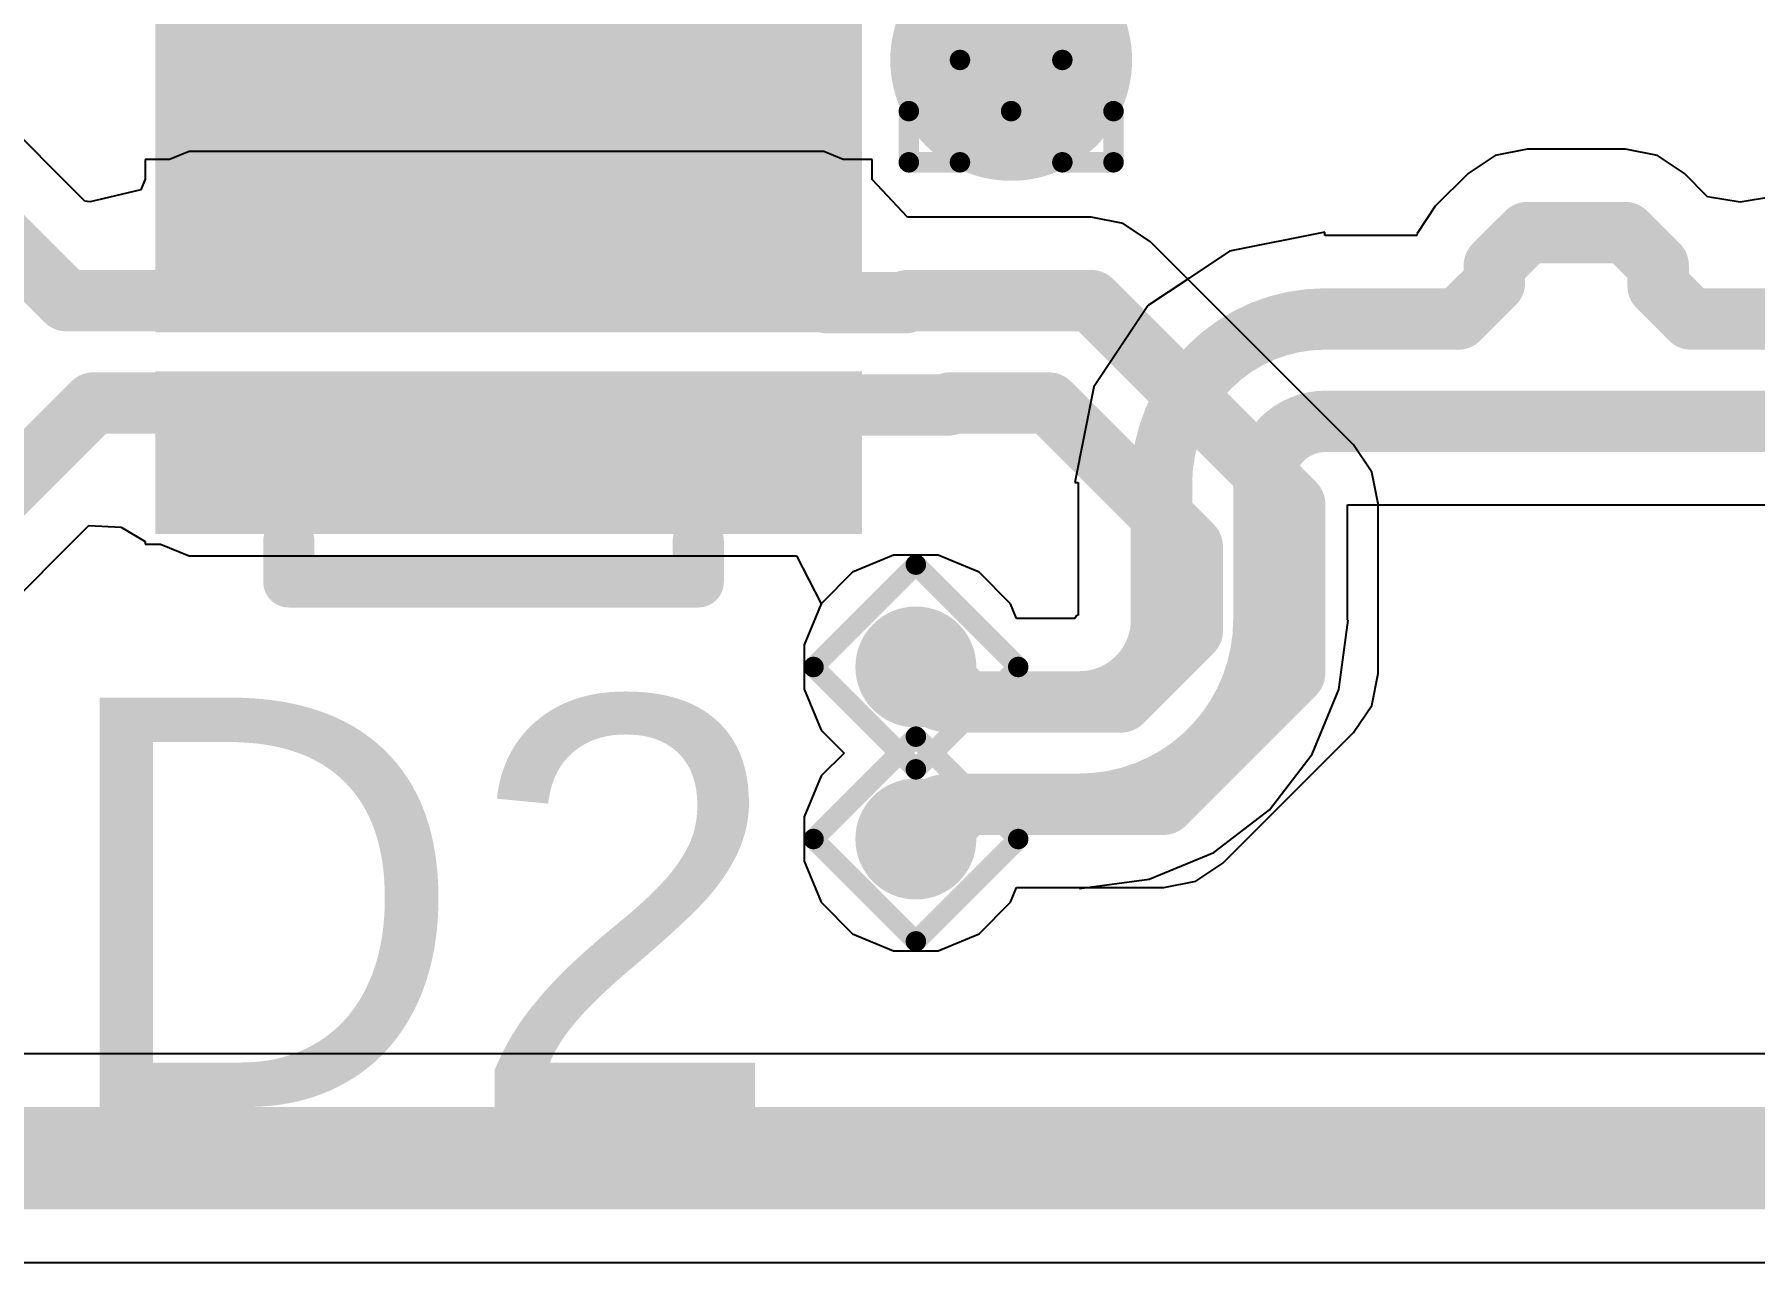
# Model space of a CAD drawing. Header units: inches. Extents: x -0.2 to 17.4, y -0.2 to 2.6.
# Drawn here: x 0.4709 to 0.6389, y 0.1428 to 0.2628 of the extents above; entities that cross this region are included whole.
import ezdxf

# ---------------------------------------------------------------- set-up
doc = ezdxf.new("R2010")
doc.units = ezdxf.units.IN
doc.header["$MEASUREMENT"] = 0
for name, color, linetype in [('Bottom Layer', 5, 'Continuous'), ('Drill Drawing', 1, 'Continuous'), ('Top Layer', 1, 'Continuous'), ('Top Overlay', 2, 'Continuous'), ('Top Paste', 8, 'Continuous'), ('Top Solder', 216, 'Continuous'), ('Via Holes', 16, 'Continuous')]:
    doc.layers.add(name, color=color, linetype=linetype)
doc.styles.add('Arial', font='', dxfattribs={"height": 0.2})
doc.styles.get('Arial').set_extended_font_data('Arial')

# ---------------------------------------------------------------- blocks, each defined once
blk = doc.blocks.new('AZ1045_04F_8')
at = {"layer": 'Top Layer'}
for points in [[(-0.03051, 0.04331), (-0.00394, 0.04331), (-0.00394, 0.03543), (-0.03051, 0.03543)], [(0.00394, 0.04331), (0.03051, 0.04331), (0.03051, 0.03543), (0.00394, 0.03543)], [(-0.03051, 0.02362), (-0.00394, 0.02362), (-0.00394, 0.01575), (-0.03051, 0.01575)], [(0.00394, 0.02362), (0.03051, 0.02362), (0.03051, 0.01575), (0.00394, 0.01575)], [(-0.03051, 0.00787), (0.03051, 0.00787), (0.03051, -0.00787), (-0.03051, -0.00787)], [(-0.03051, -0.01575), (-0.00394, -0.01575), (-0.00394, -0.02362), (-0.03051, -0.02362)], [(0.00394, -0.01575), (0.03051, -0.01575), (0.03051, -0.02362), (0.00394, -0.02362)], [(-0.03051, -0.03543), (-0.00394, -0.03543), (-0.00394, -0.04331), (-0.03051, -0.04331)], [(0.00394, -0.03543), (0.03051, -0.03543), (0.03051, -0.04331), (0.00394, -0.04331)], [(0.00394, -0.03543), (0.03051, -0.03543), (0.03051, -0.04331), (0.00394, -0.04331)]]:
    blk.add_hatch(color=1, dxfattribs=at).paths.add_polyline_path(points)
at = {"layer": 'Top Paste'}
for points in [[(-0.03051, 0.04331), (-0.00394, 0.04331), (-0.00394, 0.03543), (-0.03051, 0.03543)], [(0.00394, 0.04331), (0.03051, 0.04331), (0.03051, 0.03543), (0.00394, 0.03543)], [(-0.03051, 0.02362), (-0.00394, 0.02362), (-0.00394, 0.01575), (-0.03051, 0.01575)], [(0.00394, 0.02362), (0.03051, 0.02362), (0.03051, 0.01575), (0.00394, 0.01575)], [(-0.03051, 0.00787), (0.03051, 0.00787), (0.03051, -0.00787), (-0.03051, -0.00787)], [(-0.03051, -0.01575), (-0.00394, -0.01575), (-0.00394, -0.02362), (-0.03051, -0.02362)], [(0.00394, -0.01575), (0.03051, -0.01575), (0.03051, -0.02362), (0.00394, -0.02362)], [(-0.03051, -0.03543), (-0.00394, -0.03543), (-0.00394, -0.04331), (-0.03051, -0.04331)], [(0.00394, -0.03543), (0.03051, -0.03543), (0.03051, -0.04331), (0.00394, -0.04331)], [(0.00394, -0.03543), (0.03051, -0.03543), (0.03051, -0.04331), (0.00394, -0.04331)]]:
    blk.add_hatch(color=8, dxfattribs=at).paths.add_polyline_path(points)
at = {"layer": 'Top Solder'}
for points in [[(-0.03451, 0.04731), (0.00006, 0.04731), (0.00006, 0.03143), (-0.03451, 0.03143)], [(-0.00006, 0.04731), (0.03451, 0.04731), (0.03451, 0.03143), (-0.00006, 0.03143)], [(-0.03451, 0.02762), (0.00006, 0.02762), (0.00006, 0.01175), (-0.03451, 0.01175)], [(-0.00006, 0.02762), (0.03451, 0.02762), (0.03451, 0.01175), (-0.00006, 0.01175)], [(-0.03451, 0.01187), (0.03451, 0.01187), (0.03451, -0.01187), (-0.03451, -0.01187)], [(-0.03451, -0.01175), (0.00006, -0.01175), (0.00006, -0.02762), (-0.03451, -0.02762)], [(-0.00006, -0.01175), (0.03451, -0.01175), (0.03451, -0.02762), (-0.00006, -0.02762)], [(-0.03451, -0.03143), (0.00006, -0.03143), (0.00006, -0.04731), (-0.03451, -0.04731)], [(-0.00006, -0.03143), (0.03451, -0.03143), (0.03451, -0.04731), (-0.00006, -0.04731)], [(-0.00006, -0.03143), (0.03451, -0.03143), (0.03451, -0.04731), (-0.00006, -0.04731)]]:
    blk.add_hatch(color=216, dxfattribs=at).paths.add_polyline_path(points)
at = {"layer": 'Top Overlay'}
for points in [[(-0.02148, 0.048, 0.005, 0.005, 0), (-0.02148, 0.052, 0.005, 0.005, 0)], [(-0.02148, 0.052, 0.005, 0.005, 0), (0.01852, 0.052, 0.005, 0.005, 0)], [(0.01852, 0.048, 0.005, 0.005, 0), (0.01852, 0.052, 0.005, 0.005, 0)], [(-0.04248, 0.045, 0.005, 0.005, 0), (-0.03748, 0.04, 0.005, 0.005, 0)], [(-0.04248, 0.035, 0.005, 0.005, 0), (-0.04248, 0.045, 0.005, 0.005, 0)], [(-0.04248, 0.035, 0.005, 0.005, 0), (-0.03748, 0.04, 0.005, 0.005, 0)], [(-0.02148, -0.052, 0.005, 0.005, 0), (-0.02148, -0.048, 0.005, 0.005, 0)], [(0.01852, -0.052, 0.005, 0.005, 0), (0.01852, -0.048, 0.005, 0.005, 0)], [(-0.02148, -0.052, 0.005, 0.005, 0), (0.01852, -0.052, 0.005, 0.005, 0)]]:
    blk.add_lwpolyline(points, format="xyseb", dxfattribs=at)
for points in [[(-0.02273, 0.052, 0.0025, 0.0025, 1), (-0.02023, 0.052, 0.0025, 0.0025, 1)], [(-0.02273, 0.052, 0.0025, 0.0025, 1), (-0.02023, 0.052, 0.0025, 0.0025, 1)], [(0.01727, 0.052, 0.0025, 0.0025, 1), (0.01977, 0.052, 0.0025, 0.0025, 1)], [(0.01727, 0.052, 0.0025, 0.0025, 1), (0.01977, 0.052, 0.0025, 0.0025, 1)], [(-0.02273, 0.048, 0.0025, 0.0025, 1), (-0.02023, 0.048, 0.0025, 0.0025, 1)], [(0.01727, 0.048, 0.0025, 0.0025, 1), (0.01977, 0.048, 0.0025, 0.0025, 1)], [(-0.04373, 0.045, 0.0025, 0.0025, 1), (-0.04123, 0.045, 0.0025, 0.0025, 1)], [(-0.04373, 0.045, 0.0025, 0.0025, 1), (-0.04123, 0.045, 0.0025, 0.0025, 1)], [(-0.03873, 0.04, 0.0025, 0.0025, 1), (-0.03623, 0.04, 0.0025, 0.0025, 1)], [(-0.03873, 0.04, 0.0025, 0.0025, 1), (-0.03623, 0.04, 0.0025, 0.0025, 1)], [(-0.04373, 0.035, 0.0025, 0.0025, 1), (-0.04123, 0.035, 0.0025, 0.0025, 1)], [(-0.04373, 0.035, 0.0025, 0.0025, 1), (-0.04123, 0.035, 0.0025, 0.0025, 1)], [(-0.02273, -0.048, 0.0025, 0.0025, 1), (-0.02023, -0.048, 0.0025, 0.0025, 1)], [(0.01727, -0.048, 0.0025, 0.0025, 1), (0.01977, -0.048, 0.0025, 0.0025, 1)], [(-0.02273, -0.052, 0.0025, 0.0025, 1), (-0.02023, -0.052, 0.0025, 0.0025, 1)], [(-0.02273, -0.052, 0.0025, 0.0025, 1), (-0.02023, -0.052, 0.0025, 0.0025, 1)], [(0.01727, -0.052, 0.0025, 0.0025, 1), (0.01977, -0.052, 0.0025, 0.0025, 1)], [(0.01727, -0.052, 0.0025, 0.0025, 1), (0.01977, -0.052, 0.0025, 0.0025, 1)]]:
    blk.add_lwpolyline(points, format="xyseb", close=True, dxfattribs=at)

msp = doc.modelspace()

# ---------------------------------------------------------------- hatches: boundary and pattern name
at = {"layer": 'Bottom Layer'}
h = msp.add_hatch(color=5, dxfattribs=at)
edge = h.paths.add_edge_path()
edge.add_arc((0.56631, 0.26031), 0.01181, 0, 360)
h = msp.add_hatch(color=5, dxfattribs=at)
edge = h.paths.add_edge_path()
edge.add_arc((0.557, 0.201), 0.00591, 0, 360)
h = msp.add_hatch(color=5, dxfattribs=at)
edge = h.paths.add_edge_path()
edge.add_arc((0.557, 0.18419), 0.00591, 0, 360)
at = {"layer": 'Top Layer'}
h = msp.add_hatch(color=1, dxfattribs=at)
edge = h.paths.add_edge_path()
edge.add_arc((0.56631, 0.26031), 0.01181, 0, 360)
for points in [[(0.486, 0.23694), (0.548, 0.23694), (0.548, 0.24594), (0.486, 0.24594)], [(0.486, 0.21726), (0.548, 0.21726), (0.548, 0.22626), (0.486, 0.22626)]]:
    msp.add_hatch(color=1, dxfattribs=at).paths.add_polyline_path(points)
h = msp.add_hatch(color=1, dxfattribs=at)
edge = h.paths.add_edge_path()
edge.add_arc((0.557, 0.201), 0.00591, 0, 360)
h = msp.add_hatch(color=1, dxfattribs=at)
edge = h.paths.add_edge_path()
edge.add_arc((0.557, 0.18419), 0.00591, 0, 360)
at = {"layer": 'Via Holes'}
h = msp.add_hatch(color=7, dxfattribs=at)
edge = h.paths.add_edge_path()
edge.add_arc((0.56631, 0.26031), 0.00591, 0, 360)
h = msp.add_hatch(color=7, dxfattribs=at)
edge = h.paths.add_edge_path()
edge.add_arc((0.557, 0.201), 0.00394, 0, 360)
h = msp.add_hatch(color=7, dxfattribs=at)
edge = h.paths.add_edge_path()
edge.add_arc((0.557, 0.18419), 0.00394, 0, 360)

# ---------------------------------------------------------------- linework, layer by layer
at = {"layer": 'Bottom Layer'}
for p, q in [((0.61359, 0.25098), (0.61095, 0.24921)), ((0.61672, 0.2516), (0.61359, 0.25098)), ((0.62631, 0.2516), (0.61672, 0.2516)), ((0.61672, 0.2516), (0.61672, 0.2516)), ((0.62632, 0.2516), (0.62631, 0.2516)), ((0.62944, 0.25098), (0.62632, 0.2516)), ((0.63208, 0.24921), (0.62944, 0.25098)), ((0.61095, 0.24921), (0.60775, 0.24601)), ((0.61095, 0.24921), (0.61095, 0.24921)), ((0.63435, 0.24694), (0.63208, 0.24921)), ((0.60775, 0.24601), (0.60598, 0.24337)), ((0.63752, 0.2464), (0.63435, 0.24694)), ((0.64068, 0.24694), (0.63752, 0.2464)), ((0.59694, 0.24347), (0.58763, 0.24162)), ((0.59694, 0.24316), (0.59694, 0.24347)), ((0.60594, 0.24316), (0.59694, 0.24316)), ((0.60598, 0.24337), (0.60594, 0.24316)), ((0.58763, 0.24162), (0.5837, 0.23899)), ((0.58356, 0.2389), (0.57974, 0.23635)), ((0.58358, 0.23891), (0.58356, 0.2389)), ((0.5837, 0.23899), (0.58358, 0.23891)), ((0.57967, 0.23628), (0.57439, 0.22837)), ((0.57974, 0.23635), (0.57967, 0.23628)), ((0.57967, 0.23628), (0.57967, 0.23628)), ((0.57974, 0.23635), (0.57974, 0.23635)), ((0.57439, 0.22837), (0.57253, 0.21903)), ((0.57253, 0.21903), (0.57284, 0.21903)), ((0.57284, 0.21903), (0.57284, 0.20607)), ((0.59916, 0.20559), (0.59916, 0.21684)), ((0.59916, 0.21684), (0.84988, 0.21684)), ((0.55483, 0.21191), (0.55082, 0.21025)), ((0.55917, 0.21191), (0.55483, 0.21191)), ((0.56318, 0.21025), (0.55917, 0.21191)), ((0.55082, 0.21025), (0.54775, 0.20718)), ((0.56625, 0.20718), (0.56318, 0.21025)), ((0.54775, 0.20718), (0.54609, 0.20317)), ((0.56684, 0.20575), (0.56625, 0.20718)), ((0.57252, 0.20575), (0.56684, 0.20575)), ((0.57262, 0.20598), (0.57252, 0.20575)), ((0.57284, 0.20607), (0.57262, 0.20598)), ((0.59833, 0.19881), (0.59922, 0.20559)), ((0.59922, 0.20559), (0.59916, 0.20559)), ((0.54609, 0.20317), (0.54609, 0.19883)), ((0.54609, 0.19883), (0.54775, 0.19482)), ((0.59571, 0.19248), (0.59833, 0.19881)), ((0.54775, 0.19482), (0.54998, 0.19259)), ((0.54998, 0.19259), (0.54775, 0.19037)), ((0.59154, 0.18705), (0.59571, 0.19248)), ((0.54775, 0.19037), (0.54609, 0.18636)), ((0.58611, 0.18288), (0.59154, 0.18705)), ((0.54609, 0.18636), (0.54609, 0.18202)), ((0.54609, 0.18202), (0.54775, 0.17801)), ((0.57979, 0.18026), (0.58611, 0.18288)), ((0.573, 0.17937), (0.57979, 0.18026)), ((0.56625, 0.17801), (0.56684, 0.17944)), ((0.56684, 0.17944), (0.573, 0.17944)), ((0.573, 0.17944), (0.573, 0.17937)), ((0.54775, 0.17801), (0.55082, 0.17494)), ((0.56318, 0.17494), (0.56625, 0.17801)), ((0.55082, 0.17494), (0.55483, 0.17328)), ((0.55917, 0.17328), (0.56318, 0.17494)), ((0.55483, 0.17328), (0.55917, 0.17328)), ((0.728, 0.1632), (0.30822, 0.1632)), ((0.304, 0.1428), (0.72378, 0.1428))]:
    msp.add_line(p, q, dxfattribs=at)
for points in [[(0.61352, 0.24024, 0.006, 0.006, 0), (0.61672, 0.24344, 0.006, 0.006, 0)], [(0.61672, 0.24344, 0.006, 0.006, 0), (0.62632, 0.24344, 0.006, 0.006, 0)], [(0.62632, 0.24344, 0.006, 0.006, 0), (0.62952, 0.24024, 0.006, 0.006, 0)], [(0.61352, 0.23851, 0.006, 0.006, 0), (0.61352, 0.24024, 0.006, 0.006, 0)], [(0.62952, 0.2382, 0.006, 0.006, 0), (0.62952, 0.24024, 0.006, 0.006, 0)], [(0.61, 0.235, 0.006, 0.006, 0), (0.61352, 0.23851, 0.006, 0.006, 0)], [(0.62952, 0.2382, 0.006, 0.006, 0), (0.63272, 0.235, 0.006, 0.006, 0)], [(0.58573, 0.23036, 0.006, 0.006, -0.198912), (0.59694, 0.235, 0.006, 0.006, 0)], [(0.59694, 0.235, 0.006, 0.006, 0), (0.607, 0.235, 0.006, 0.006, 0)], [(0.607, 0.235, 0.006, 0.006, 0), (0.61, 0.235, 0.006, 0.006, 0)], [(0.63272, 0.235, 0.006, 0.006, 0), (0.64232, 0.235, 0.006, 0.006, 0)], [(0.581, 0.21903, 0.006, 0.006, -0.198912), (0.58566, 0.23029, 0.006, 0.006, 0)], [(0.58566, 0.23029, 0.006, 0.006, 0), (0.58573, 0.23036, 0.006, 0.006, 0)], [(0.59276, 0.22324, 0.006, 0.006, -0.198912), (0.597, 0.225, 0.006, 0.006, 0)], [(0.597, 0.225, 0.006, 0.006, 0), (0.84988, 0.225, 0.006, 0.006, 0)], [(0.591, 0.219, 0.006, 0.006, -0.198912), (0.59276, 0.22324, 0.006, 0.006, 0)], [(0.581, 0.20559, 0.006, 0.006, 0), (0.581, 0.21903, 0.006, 0.006, 0)], [(0.591, 0.20559, 0.006, 0.006, 0), (0.591, 0.219, 0.006, 0.006, 0)], [(0.591, 0.20559, 0.006, 0.006, -0.414214), (0.573, 0.18759, 0.006, 0.006, 0)], [(0.581, 0.20559, 0.006, 0.006, -0.414214), (0.573, 0.19759, 0.006, 0.006, 0)], [(0.56041, 0.19759, 0.006, 0.006, -0.414214), (0.557, 0.201, 0.006, 0.006, 0)], [(0.56041, 0.19759, 0.006, 0.006, 0), (0.573, 0.19759, 0.006, 0.006, 0)], [(0.557, 0.18419, 0.006, 0.006, -0.414214), (0.56041, 0.18759, 0.006, 0.006, 0)], [(0.56041, 0.18759, 0.006, 0.006, 0), (0.573, 0.18759, 0.006, 0.006, 0)], [(0.304, 0.153, 0.01, 0.01, 0), (0.728, 0.153, 0.01, 0.01, 0)]]:
    msp.add_lwpolyline(points, format="xyseb", dxfattribs=at)
for points in [[(0.61522, 0.24344, 0.003, 0.003, 1), (0.61822, 0.24344, 0.003, 0.003, 1)], [(0.61522, 0.24344, 0.003, 0.003, 1), (0.61822, 0.24344, 0.003, 0.003, 1)], [(0.62482, 0.24344, 0.003, 0.003, 1), (0.62782, 0.24344, 0.003, 0.003, 1)], [(0.62482, 0.24344, 0.003, 0.003, 1), (0.62782, 0.24344, 0.003, 0.003, 1)], [(0.61202, 0.24024, 0.003, 0.003, 1), (0.61502, 0.24024, 0.003, 0.003, 1)], [(0.61202, 0.24024, 0.003, 0.003, 1), (0.61502, 0.24024, 0.003, 0.003, 1)], [(0.62802, 0.24024, 0.003, 0.003, 1), (0.63102, 0.24024, 0.003, 0.003, 1)], [(0.62802, 0.24024, 0.003, 0.003, 1), (0.63102, 0.24024, 0.003, 0.003, 1)], [(0.61202, 0.23851, 0.003, 0.003, 1), (0.61502, 0.23851, 0.003, 0.003, 1)], [(0.61202, 0.23851, 0.003, 0.003, 1), (0.61502, 0.23851, 0.003, 0.003, 1)], [(0.62802, 0.2382, 0.003, 0.003, 1), (0.63102, 0.2382, 0.003, 0.003, 1)], [(0.62802, 0.2382, 0.003, 0.003, 1), (0.63102, 0.2382, 0.003, 0.003, 1)], [(0.59544, 0.235, 0.003, 0.003, 1), (0.59844, 0.235, 0.003, 0.003, 1)], [(0.59544, 0.235, 0.003, 0.003, 1), (0.59844, 0.235, 0.003, 0.003, 1)], [(0.6055, 0.235, 0.003, 0.003, 1), (0.6085, 0.235, 0.003, 0.003, 1)], [(0.6055, 0.235, 0.003, 0.003, 1), (0.6085, 0.235, 0.003, 0.003, 1)], [(0.6085, 0.235, 0.003, 0.003, 1), (0.6115, 0.235, 0.003, 0.003, 1)], [(0.6085, 0.235, 0.003, 0.003, 1), (0.6115, 0.235, 0.003, 0.003, 1)], [(0.63122, 0.235, 0.003, 0.003, 1), (0.63422, 0.235, 0.003, 0.003, 1)], [(0.63122, 0.235, 0.003, 0.003, 1), (0.63422, 0.235, 0.003, 0.003, 1)], [(0.58416, 0.23029, 0.003, 0.003, 1), (0.58716, 0.23029, 0.003, 0.003, 1)], [(0.58416, 0.23029, 0.003, 0.003, 1), (0.58716, 0.23029, 0.003, 0.003, 1)], [(0.58423, 0.23036, 0.003, 0.003, 1), (0.58723, 0.23036, 0.003, 0.003, 1)], [(0.58423, 0.23036, 0.003, 0.003, 1), (0.58723, 0.23036, 0.003, 0.003, 1)], [(0.5955, 0.225, 0.003, 0.003, 1), (0.5985, 0.225, 0.003, 0.003, 1)], [(0.5955, 0.225, 0.003, 0.003, 1), (0.5985, 0.225, 0.003, 0.003, 1)], [(0.59126, 0.22324, 0.003, 0.003, 1), (0.59426, 0.22324, 0.003, 0.003, 1)], [(0.59126, 0.22324, 0.003, 0.003, 1), (0.59426, 0.22324, 0.003, 0.003, 1)], [(0.5795, 0.21903, 0.003, 0.003, 1), (0.5825, 0.21903, 0.003, 0.003, 1)], [(0.5795, 0.21903, 0.003, 0.003, 1), (0.5825, 0.21903, 0.003, 0.003, 1)], [(0.5895, 0.219, 0.003, 0.003, 1), (0.5925, 0.219, 0.003, 0.003, 1)], [(0.5895, 0.219, 0.003, 0.003, 1), (0.5925, 0.219, 0.003, 0.003, 1)], [(0.5795, 0.20559, 0.003, 0.003, 1), (0.5825, 0.20559, 0.003, 0.003, 1)], [(0.5795, 0.20559, 0.003, 0.003, 1), (0.5825, 0.20559, 0.003, 0.003, 1)], [(0.5895, 0.20559, 0.003, 0.003, 1), (0.5925, 0.20559, 0.003, 0.003, 1)], [(0.5895, 0.20559, 0.003, 0.003, 1), (0.5925, 0.20559, 0.003, 0.003, 1)], [(0.5555, 0.201, 0.003, 0.003, 1), (0.5585, 0.201, 0.003, 0.003, 1)], [(0.55891, 0.19759, 0.003, 0.003, 1), (0.56191, 0.19759, 0.003, 0.003, 1)], [(0.55891, 0.19759, 0.003, 0.003, 1), (0.56191, 0.19759, 0.003, 0.003, 1)], [(0.5715, 0.19759, 0.003, 0.003, 1), (0.5745, 0.19759, 0.003, 0.003, 1)], [(0.5715, 0.19759, 0.003, 0.003, 1), (0.5745, 0.19759, 0.003, 0.003, 1)], [(0.55891, 0.18759, 0.003, 0.003, 1), (0.56191, 0.18759, 0.003, 0.003, 1)], [(0.55891, 0.18759, 0.003, 0.003, 1), (0.56191, 0.18759, 0.003, 0.003, 1)], [(0.5715, 0.18759, 0.003, 0.003, 1), (0.5745, 0.18759, 0.003, 0.003, 1)], [(0.5715, 0.18759, 0.003, 0.003, 1), (0.5745, 0.18759, 0.003, 0.003, 1)], [(0.5555, 0.18419, 0.003, 0.003, 1), (0.5585, 0.18419, 0.003, 0.003, 1)]]:
    msp.add_lwpolyline(points, format="xyseb", close=True, dxfattribs=at)
at = {"layer": 'Drill Drawing'}
for points in [[(0.55631, 0.26531, 0.002, 0.002, 0), (0.56131, 0.26031, 0.002, 0.002, 0)], [(0.57131, 0.26031, 0.002, 0.002, 0), (0.57631, 0.26531, 0.002, 0.002, 0)], [(0.55631, 0.25531, 0.002, 0.002, 0), (0.56131, 0.26031, 0.002, 0.002, 0)], [(0.57131, 0.26031, 0.002, 0.002, 0), (0.57631, 0.25531, 0.002, 0.002, 0)], [(0.55631, 0.25031, 0.002, 0.002, 0), (0.55631, 0.25531, 0.002, 0.002, 0)], [(0.56131, 0.25031, 0.002, 0.002, 0), (0.56631, 0.25531, 0.002, 0.002, 0)], [(0.56631, 0.25531, 0.002, 0.002, 0), (0.57131, 0.25031, 0.002, 0.002, 0)], [(0.57631, 0.25031, 0.002, 0.002, 0), (0.57631, 0.25531, 0.002, 0.002, 0)], [(0.55631, 0.25031, 0.002, 0.002, 0), (0.56131, 0.25031, 0.002, 0.002, 0)], [(0.57131, 0.25031, 0.002, 0.002, 0), (0.57631, 0.25031, 0.002, 0.002, 0)], [(0.547, 0.201, 0.002, 0.002, 0), (0.557, 0.211, 0.002, 0.002, 0)], [(0.557, 0.211, 0.002, 0.002, 0), (0.567, 0.201, 0.002, 0.002, 0)], [(0.547, 0.201, 0.002, 0.002, 0), (0.557, 0.191, 0.002, 0.002, 0)], [(0.557, 0.191, 0.002, 0.002, 0), (0.567, 0.201, 0.002, 0.002, 0)], [(0.547, 0.18419, 0.002, 0.002, 0), (0.557, 0.19419, 0.002, 0.002, 0)], [(0.557, 0.19419, 0.002, 0.002, 0), (0.567, 0.18419, 0.002, 0.002, 0)], [(0.547, 0.18419, 0.002, 0.002, 0), (0.557, 0.17419, 0.002, 0.002, 0)], [(0.557, 0.17419, 0.002, 0.002, 0), (0.567, 0.18419, 0.002, 0.002, 0)]]:
    msp.add_lwpolyline(points, format="xyseb", dxfattribs=at)
for points in [[(0.56081, 0.26031, 0.001, 0.001, 1), (0.56181, 0.26031, 0.001, 0.001, 1)], [(0.56081, 0.26031, 0.001, 0.001, 1), (0.56181, 0.26031, 0.001, 0.001, 1)], [(0.57081, 0.26031, 0.001, 0.001, 1), (0.57181, 0.26031, 0.001, 0.001, 1)], [(0.57081, 0.26031, 0.001, 0.001, 1), (0.57181, 0.26031, 0.001, 0.001, 1)], [(0.55581, 0.25531, 0.001, 0.001, 1), (0.55681, 0.25531, 0.001, 0.001, 1)], [(0.55581, 0.25531, 0.001, 0.001, 1), (0.55681, 0.25531, 0.001, 0.001, 1)], [(0.56581, 0.25531, 0.001, 0.001, 1), (0.56681, 0.25531, 0.001, 0.001, 1)], [(0.56581, 0.25531, 0.001, 0.001, 1), (0.56681, 0.25531, 0.001, 0.001, 1)], [(0.57581, 0.25531, 0.001, 0.001, 1), (0.57681, 0.25531, 0.001, 0.001, 1)], [(0.57581, 0.25531, 0.001, 0.001, 1), (0.57681, 0.25531, 0.001, 0.001, 1)], [(0.55581, 0.25031, 0.001, 0.001, 1), (0.55681, 0.25031, 0.001, 0.001, 1)], [(0.55581, 0.25031, 0.001, 0.001, 1), (0.55681, 0.25031, 0.001, 0.001, 1)], [(0.56081, 0.25031, 0.001, 0.001, 1), (0.56181, 0.25031, 0.001, 0.001, 1)], [(0.56081, 0.25031, 0.001, 0.001, 1), (0.56181, 0.25031, 0.001, 0.001, 1)], [(0.57081, 0.25031, 0.001, 0.001, 1), (0.57181, 0.25031, 0.001, 0.001, 1)], [(0.57081, 0.25031, 0.001, 0.001, 1), (0.57181, 0.25031, 0.001, 0.001, 1)], [(0.57581, 0.25031, 0.001, 0.001, 1), (0.57681, 0.25031, 0.001, 0.001, 1)], [(0.57581, 0.25031, 0.001, 0.001, 1), (0.57681, 0.25031, 0.001, 0.001, 1)], [(0.5565, 0.211, 0.001, 0.001, 1), (0.5575, 0.211, 0.001, 0.001, 1)], [(0.5565, 0.211, 0.001, 0.001, 1), (0.5575, 0.211, 0.001, 0.001, 1)], [(0.5465, 0.201, 0.001, 0.001, 1), (0.5475, 0.201, 0.001, 0.001, 1)], [(0.5465, 0.201, 0.001, 0.001, 1), (0.5475, 0.201, 0.001, 0.001, 1)], [(0.5665, 0.201, 0.001, 0.001, 1), (0.5675, 0.201, 0.001, 0.001, 1)], [(0.5665, 0.201, 0.001, 0.001, 1), (0.5675, 0.201, 0.001, 0.001, 1)], [(0.5565, 0.19419, 0.001, 0.001, 1), (0.5575, 0.19419, 0.001, 0.001, 1)], [(0.5565, 0.19419, 0.001, 0.001, 1), (0.5575, 0.19419, 0.001, 0.001, 1)], [(0.5565, 0.191, 0.001, 0.001, 1), (0.5575, 0.191, 0.001, 0.001, 1)], [(0.5565, 0.191, 0.001, 0.001, 1), (0.5575, 0.191, 0.001, 0.001, 1)], [(0.5465, 0.18419, 0.001, 0.001, 1), (0.5475, 0.18419, 0.001, 0.001, 1)], [(0.5465, 0.18419, 0.001, 0.001, 1), (0.5475, 0.18419, 0.001, 0.001, 1)], [(0.5665, 0.18419, 0.001, 0.001, 1), (0.5675, 0.18419, 0.001, 0.001, 1)], [(0.5665, 0.18419, 0.001, 0.001, 1), (0.5675, 0.18419, 0.001, 0.001, 1)], [(0.5565, 0.17419, 0.001, 0.001, 1), (0.5575, 0.17419, 0.001, 0.001, 1)], [(0.5565, 0.17419, 0.001, 0.001, 1), (0.5575, 0.17419, 0.001, 0.001, 1)]]:
    msp.add_lwpolyline(points, format="xyseb", close=True, dxfattribs=at)
at = {"layer": 'Top Layer'}
for p, q in [((0.47582, 0.24651), (0.46674, 0.2556)), ((0.48409, 0.25057), (0.48171, 0.25057)), ((0.48171, 0.25057), (0.48171, 0.24866)), ((0.486, 0.25136), (0.48409, 0.25057)), ((0.548, 0.25136), (0.486, 0.25136)), ((0.54991, 0.25057), (0.548, 0.25136)), ((0.55274, 0.25057), (0.54991, 0.25057)), ((0.55274, 0.24863), (0.55274, 0.25057)), ((0.48128, 0.24762), (0.47633, 0.24645)), ((0.48171, 0.24866), (0.48128, 0.24762)), ((0.55619, 0.24494), (0.55274, 0.24863)), ((0.47633, 0.24645), (0.47582, 0.24651)), ((0.57414, 0.24494), (0.55619, 0.24494)), ((0.55619, 0.24494), (0.55619, 0.24494)), ((0.57726, 0.24432), (0.57414, 0.24494)), ((0.57414, 0.24494), (0.57414, 0.24494)), ((0.57991, 0.24255), (0.57726, 0.24432)), ((0.59977, 0.2227), (0.57991, 0.24255)), ((0.60154, 0.22005), (0.59977, 0.2227)), ((0.59977, 0.2227), (0.59977, 0.2227)), ((0.60216, 0.21693), (0.60154, 0.22005)), ((0.60216, 0.20037), (0.60216, 0.21693)), ((0.60216, 0.21693), (0.60216, 0.21693)), ((0.46674, 0.20536), (0.47619, 0.21481)), ((0.47619, 0.21481), (0.47935, 0.21466)), ((0.47935, 0.21466), (0.48171, 0.21326)), ((0.48171, 0.21326), (0.48171, 0.21301)), ((0.48171, 0.21301), (0.4832, 0.21301)), ((0.4832, 0.21301), (0.486, 0.21185)), ((0.486, 0.21185), (0.54535, 0.21185)), ((0.54535, 0.21185), (0.54775, 0.20718)), ((0.54775, 0.20718), (0.54609, 0.20317)), ((0.54609, 0.20317), (0.54609, 0.19883)), ((0.60154, 0.19725), (0.60216, 0.20037)), ((0.60216, 0.20037), (0.60216, 0.20037)), ((0.54609, 0.19883), (0.54775, 0.19482)), ((0.59977, 0.19461), (0.60154, 0.19725)), ((0.54775, 0.19482), (0.54998, 0.19259)), ((0.58699, 0.18183), (0.59977, 0.19461)), ((0.54998, 0.19259), (0.54775, 0.19037)), ((0.54775, 0.19037), (0.54609, 0.18636)), ((0.54609, 0.18636), (0.54609, 0.18202)), ((0.54609, 0.18202), (0.54775, 0.17801)), ((0.58434, 0.18006), (0.58699, 0.18183)), ((0.58122, 0.17944), (0.58434, 0.18006)), ((0.56625, 0.17801), (0.56684, 0.17944)), ((0.56684, 0.17944), (0.58122, 0.17944)), ((0.58122, 0.17944), (0.58122, 0.17944)), ((0.54775, 0.17801), (0.55082, 0.17494)), ((0.56318, 0.17494), (0.56625, 0.17801)), ((0.55082, 0.17494), (0.55483, 0.17328)), ((0.55917, 0.17328), (0.56318, 0.17494)), ((0.55483, 0.17328), (0.55917, 0.17328))]:
    msp.add_line(p, q, dxfattribs=at)
for points in [[(0.46097, 0.24983, 0.006, 0.006, 0), (0.47401, 0.23679, 0.006, 0.006, 0)], [(0.48971, 0.24069, 0.006, 0.006, 0), (0.49065, 0.24163, 0.006, 0.006, 0)], [(0.48971, 0.2403, 0.006, 0.006, 0), (0.48971, 0.24069, 0.006, 0.006, 0)], [(0.49065, 0.24163, 0.006, 0.006, 0), (0.5, 0.24163, 0.006, 0.006, 0)], [(0.53445, 0.24163, 0.006, 0.006, 0), (0.54332, 0.24163, 0.006, 0.006, 0)], [(0.54332, 0.24163, 0.006, 0.006, 0), (0.54834, 0.2366, 0.006, 0.006, 0)], [(0.4862, 0.23679, 0.006, 0.006, 0), (0.48971, 0.2403, 0.006, 0.006, 0)], [(0.47401, 0.23679, 0.006, 0.006, 0), (0.4862, 0.23679, 0.006, 0.006, 0)], [(0.54834, 0.2366, 0.006, 0.006, 0), (0.556, 0.2366, 0.006, 0.006, 0)], [(0.556, 0.2366, 0.006, 0.006, 0), (0.55618, 0.23679, 0.006, 0.006, 0)], [(0.55618, 0.23679, 0.006, 0.006, 0), (0.57414, 0.23679, 0.006, 0.006, 0)], [(0.57414, 0.23679, 0.006, 0.006, 0), (0.594, 0.21693, 0.006, 0.006, 0)], [(0.46097, 0.21112, 0.006, 0.006, 0), (0.47663, 0.22679, 0.006, 0.006, 0)], [(0.47663, 0.22679, 0.006, 0.006, 0), (0.4862, 0.22679, 0.006, 0.006, 0)], [(0.4862, 0.22679, 0.006, 0.006, 0), (0.48971, 0.22327, 0.006, 0.006, 0)], [(0.54368, 0.22194, 0.006, 0.006, 0), (0.54834, 0.2266, 0.006, 0.006, 0)], [(0.54834, 0.2266, 0.006, 0.006, 0), (0.56014, 0.2266, 0.006, 0.006, 0)], [(0.56014, 0.2266, 0.006, 0.006, 0), (0.56033, 0.22679, 0.006, 0.006, 0)], [(0.56033, 0.22679, 0.006, 0.006, 0), (0.57, 0.22679, 0.006, 0.006, 0)], [(0.57, 0.22679, 0.006, 0.006, 0), (0.584, 0.21279, 0.006, 0.006, 0)], [(0.48971, 0.22288, 0.006, 0.006, 0), (0.48971, 0.22327, 0.006, 0.006, 0)], [(0.48971, 0.22288, 0.006, 0.006, 0), (0.49065, 0.22194, 0.006, 0.006, 0)], [(0.49065, 0.22194, 0.006, 0.006, 0), (0.5, 0.22194, 0.006, 0.006, 0)], [(0.53445, 0.22194, 0.006, 0.006, 0), (0.54368, 0.22194, 0.006, 0.006, 0)], [(0.594, 0.20037, 0.006, 0.006, 0), (0.594, 0.21693, 0.006, 0.006, 0)], [(0.584, 0.20451, 0.006, 0.006, 0), (0.584, 0.21279, 0.006, 0.006, 0)], [(0.57708, 0.19759, 0.006, 0.006, 0), (0.584, 0.20451, 0.006, 0.006, 0)], [(0.557, 0.201, 0.006, 0.006, 0), (0.55857, 0.201, 0.006, 0.006, 0)], [(0.55857, 0.201, 0.006, 0.006, 0), (0.56198, 0.19759, 0.006, 0.006, 0)], [(0.58122, 0.18759, 0.006, 0.006, 0), (0.594, 0.20037, 0.006, 0.006, 0)], [(0.56198, 0.19759, 0.006, 0.006, 0), (0.57708, 0.19759, 0.006, 0.006, 0)], [(0.55857, 0.18419, 0.006, 0.006, 0), (0.56198, 0.18759, 0.006, 0.006, 0)], [(0.56198, 0.18759, 0.006, 0.006, 0), (0.58122, 0.18759, 0.006, 0.006, 0)], [(0.557, 0.18419, 0.006, 0.006, 0), (0.55857, 0.18419, 0.006, 0.006, 0)]]:
    msp.add_lwpolyline(points, format="xyseb", dxfattribs=at)
for points in [[(0.48821, 0.24069, 0.003, 0.003, 1), (0.49121, 0.24069, 0.003, 0.003, 1)], [(0.48821, 0.24069, 0.003, 0.003, 1), (0.49121, 0.24069, 0.003, 0.003, 1)], [(0.48915, 0.24163, 0.003, 0.003, 1), (0.49215, 0.24163, 0.003, 0.003, 1)], [(0.48915, 0.24163, 0.003, 0.003, 1), (0.49215, 0.24163, 0.003, 0.003, 1)], [(0.4985, 0.24163, 0.003, 0.003, 1), (0.5015, 0.24163, 0.003, 0.003, 1)], [(0.53295, 0.24163, 0.003, 0.003, 1), (0.53595, 0.24163, 0.003, 0.003, 1)], [(0.54182, 0.24163, 0.003, 0.003, 1), (0.54482, 0.24163, 0.003, 0.003, 1)], [(0.54182, 0.24163, 0.003, 0.003, 1), (0.54482, 0.24163, 0.003, 0.003, 1)], [(0.48821, 0.2403, 0.003, 0.003, 1), (0.49121, 0.2403, 0.003, 0.003, 1)], [(0.48821, 0.2403, 0.003, 0.003, 1), (0.49121, 0.2403, 0.003, 0.003, 1)], [(0.47251, 0.23679, 0.003, 0.003, 1), (0.47551, 0.23679, 0.003, 0.003, 1)], [(0.47251, 0.23679, 0.003, 0.003, 1), (0.47551, 0.23679, 0.003, 0.003, 1)], [(0.4847, 0.23679, 0.003, 0.003, 1), (0.4877, 0.23679, 0.003, 0.003, 1)], [(0.4847, 0.23679, 0.003, 0.003, 1), (0.4877, 0.23679, 0.003, 0.003, 1)], [(0.54684, 0.2366, 0.003, 0.003, 1), (0.54984, 0.2366, 0.003, 0.003, 1)], [(0.54684, 0.2366, 0.003, 0.003, 1), (0.54984, 0.2366, 0.003, 0.003, 1)], [(0.5545, 0.2366, 0.003, 0.003, 1), (0.5575, 0.2366, 0.003, 0.003, 1)], [(0.5545, 0.2366, 0.003, 0.003, 1), (0.5575, 0.2366, 0.003, 0.003, 1)], [(0.55468, 0.23679, 0.003, 0.003, 1), (0.55768, 0.23679, 0.003, 0.003, 1)], [(0.55468, 0.23679, 0.003, 0.003, 1), (0.55768, 0.23679, 0.003, 0.003, 1)], [(0.57264, 0.23679, 0.003, 0.003, 1), (0.57564, 0.23679, 0.003, 0.003, 1)], [(0.57264, 0.23679, 0.003, 0.003, 1), (0.57564, 0.23679, 0.003, 0.003, 1)], [(0.47513, 0.22679, 0.003, 0.003, 1), (0.47813, 0.22679, 0.003, 0.003, 1)], [(0.47513, 0.22679, 0.003, 0.003, 1), (0.47813, 0.22679, 0.003, 0.003, 1)], [(0.4847, 0.22679, 0.003, 0.003, 1), (0.4877, 0.22679, 0.003, 0.003, 1)], [(0.4847, 0.22679, 0.003, 0.003, 1), (0.4877, 0.22679, 0.003, 0.003, 1)], [(0.54684, 0.2266, 0.003, 0.003, 1), (0.54984, 0.2266, 0.003, 0.003, 1)], [(0.54684, 0.2266, 0.003, 0.003, 1), (0.54984, 0.2266, 0.003, 0.003, 1)], [(0.55864, 0.2266, 0.003, 0.003, 1), (0.56164, 0.2266, 0.003, 0.003, 1)], [(0.55864, 0.2266, 0.003, 0.003, 1), (0.56164, 0.2266, 0.003, 0.003, 1)], [(0.55883, 0.22679, 0.003, 0.003, 1), (0.56183, 0.22679, 0.003, 0.003, 1)], [(0.55883, 0.22679, 0.003, 0.003, 1), (0.56183, 0.22679, 0.003, 0.003, 1)], [(0.5685, 0.22679, 0.003, 0.003, 1), (0.5715, 0.22679, 0.003, 0.003, 1)], [(0.5685, 0.22679, 0.003, 0.003, 1), (0.5715, 0.22679, 0.003, 0.003, 1)], [(0.48821, 0.22327, 0.003, 0.003, 1), (0.49121, 0.22327, 0.003, 0.003, 1)], [(0.48821, 0.22327, 0.003, 0.003, 1), (0.49121, 0.22327, 0.003, 0.003, 1)], [(0.48821, 0.22288, 0.003, 0.003, 1), (0.49121, 0.22288, 0.003, 0.003, 1)], [(0.48821, 0.22288, 0.003, 0.003, 1), (0.49121, 0.22288, 0.003, 0.003, 1)], [(0.48915, 0.22194, 0.003, 0.003, 1), (0.49215, 0.22194, 0.003, 0.003, 1)], [(0.48915, 0.22194, 0.003, 0.003, 1), (0.49215, 0.22194, 0.003, 0.003, 1)], [(0.4985, 0.22194, 0.003, 0.003, 1), (0.5015, 0.22194, 0.003, 0.003, 1)], [(0.53295, 0.22194, 0.003, 0.003, 1), (0.53595, 0.22194, 0.003, 0.003, 1)], [(0.54219, 0.22194, 0.003, 0.003, 1), (0.54519, 0.22194, 0.003, 0.003, 1)], [(0.54219, 0.22194, 0.003, 0.003, 1), (0.54519, 0.22194, 0.003, 0.003, 1)], [(0.5925, 0.21693, 0.003, 0.003, 1), (0.5955, 0.21693, 0.003, 0.003, 1)], [(0.5925, 0.21693, 0.003, 0.003, 1), (0.5955, 0.21693, 0.003, 0.003, 1)], [(0.5825, 0.21279, 0.003, 0.003, 1), (0.5855, 0.21279, 0.003, 0.003, 1)], [(0.5825, 0.21279, 0.003, 0.003, 1), (0.5855, 0.21279, 0.003, 0.003, 1)], [(0.5825, 0.20451, 0.003, 0.003, 1), (0.5855, 0.20451, 0.003, 0.003, 1)], [(0.5825, 0.20451, 0.003, 0.003, 1), (0.5855, 0.20451, 0.003, 0.003, 1)], [(0.5555, 0.201, 0.003, 0.003, 1), (0.5585, 0.201, 0.003, 0.003, 1)], [(0.55707, 0.201, 0.003, 0.003, 1), (0.56007, 0.201, 0.003, 0.003, 1)], [(0.55707, 0.201, 0.003, 0.003, 1), (0.56007, 0.201, 0.003, 0.003, 1)], [(0.5925, 0.20037, 0.003, 0.003, 1), (0.5955, 0.20037, 0.003, 0.003, 1)], [(0.5925, 0.20037, 0.003, 0.003, 1), (0.5955, 0.20037, 0.003, 0.003, 1)], [(0.56048, 0.19759, 0.003, 0.003, 1), (0.56348, 0.19759, 0.003, 0.003, 1)], [(0.56048, 0.19759, 0.003, 0.003, 1), (0.56348, 0.19759, 0.003, 0.003, 1)], [(0.57558, 0.19759, 0.003, 0.003, 1), (0.57858, 0.19759, 0.003, 0.003, 1)], [(0.57558, 0.19759, 0.003, 0.003, 1), (0.57858, 0.19759, 0.003, 0.003, 1)], [(0.56048, 0.18759, 0.003, 0.003, 1), (0.56348, 0.18759, 0.003, 0.003, 1)], [(0.56048, 0.18759, 0.003, 0.003, 1), (0.56348, 0.18759, 0.003, 0.003, 1)], [(0.57972, 0.18759, 0.003, 0.003, 1), (0.58272, 0.18759, 0.003, 0.003, 1)], [(0.57972, 0.18759, 0.003, 0.003, 1), (0.58272, 0.18759, 0.003, 0.003, 1)], [(0.5555, 0.18419, 0.003, 0.003, 1), (0.5585, 0.18419, 0.003, 0.003, 1)], [(0.55707, 0.18419, 0.003, 0.003, 1), (0.56007, 0.18419, 0.003, 0.003, 1)], [(0.55707, 0.18419, 0.003, 0.003, 1), (0.56007, 0.18419, 0.003, 0.003, 1)]]:
    msp.add_lwpolyline(points, format="xyseb", close=True, dxfattribs=at)

# ---------------------------------------------------------------- block references
msp.add_blockref('AZ1045_04F_8', (0.51722, 0.26131))

# ---------------------------------------------------------------- texts
at = {"layer": 'Top Overlay', "style": 'Arial'}
msp.add_text('D2', height=0.04, dxfattribs=at).set_placement((0.47268, 0.15801))

doc.saveas('drawing.dxf')
